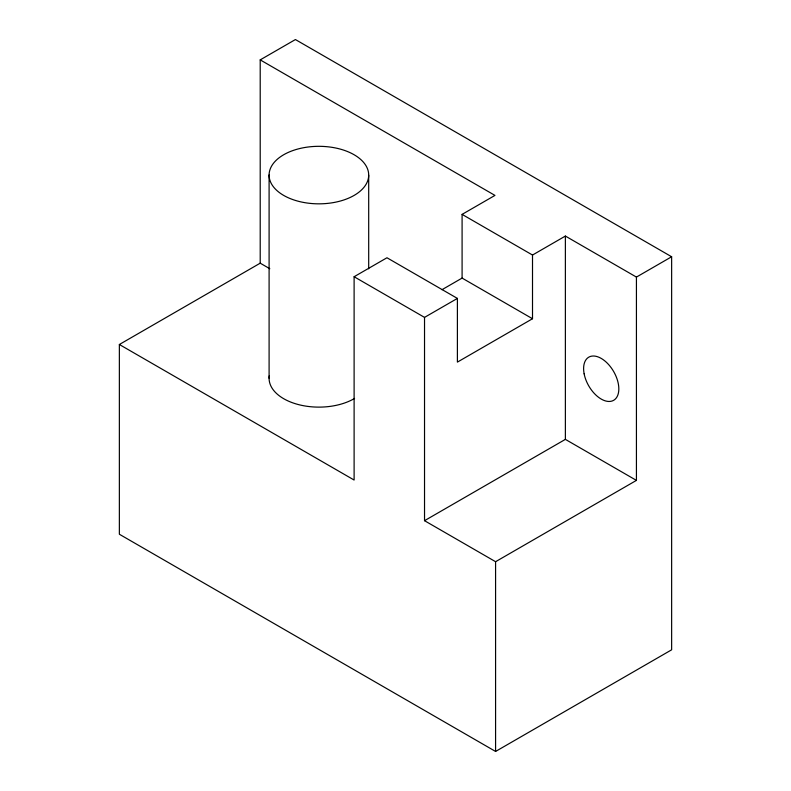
<?xml version="1.0" encoding="UTF-8"?>
<svg xmlns="http://www.w3.org/2000/svg" width="791" height="791" viewBox="0 0 791 791"><rect width="100%" height="100%" fill="white"/><g stroke="black" fill="none" stroke-linecap="round" stroke-linejoin="round"><path stroke-width="1.19" d="M260.209 263.176L260.209 59.879L295.419 39.55L671.638 256.759L671.638 649.807L495.581 751.45L119.362 534.241L119.362 344.5L260.209 263.176L269.81 268.722M119.362 344.5L354.111 480.028L354.111 276.731L386.967 257.757L457.396 298.415L457.396 362.11L532.511 318.743L532.511 255.038L462.092 214.381L462.092 278.086L532.511 318.743M462.092 214.381L494.958 195.407L260.209 59.879M441.991 289.694L462.092 278.086M354.111 276.731L424.53 317.389L457.396 298.415M532.511 255.038L565.377 236.064L636.429 277.087L671.638 256.759M424.53 317.389L424.53 520.686L565.377 439.371L636.429 480.384L636.429 277.087M424.53 520.686L495.581 561.709L636.429 480.384M565.377 236.064L565.377 439.371M495.581 561.709L495.581 751.45M368.695 175.197A49.793 28.753 0 0 1 293.827 199.925A49.793 28.753 0 0 1 294.163 150.122A49.793 28.753 0 0 1 368.695 175.197L368.695 268.831M269.098 174.969L269.098 378.266M354.576 398.427A49.793 28.753 0 0 1 298.069 404.488A49.793 28.753 0 0 1 269.306 375.765M584.134 373.797A24.897 14.376 60 0 0 613.45 400.424A24.897 14.376 60 0 0 606.074 362.001A24.897 14.376 60 0 0 584.134 373.797"/></g></svg>
